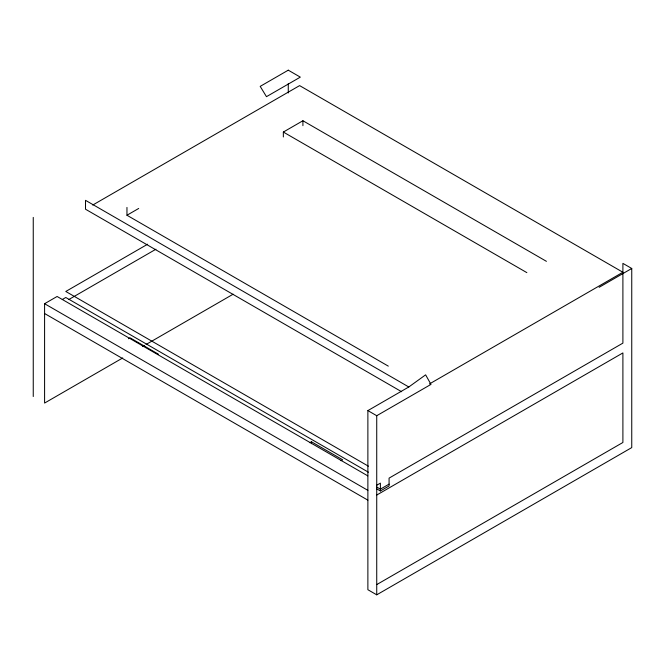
<?xml version="1.0" encoding="UTF-8"?>
<svg xmlns="http://www.w3.org/2000/svg" width="665" height="665" viewBox="0 0 665 665"><rect width="100%" height="100%" fill="white"/><g stroke="black" fill="none" stroke-linecap="round" stroke-linejoin="round"><path stroke-width="1" d="M367.878 410.604L408.8 386.98L425.625 374.844L430.978 384.395L376.731 415.716L367.878 410.604L367.878 589.714L376.731 594.826L631.75 447.595L631.75 268.477L622.897 263.373L622.897 343.123L389.075 478.118L389.075 485.957L380.388 490.978L376.797 488.9M92.709 205.061L299.607 85.61L622.897 272.251L429.49 383.921M126.957 207.43L126.957 215.244L138.702 208.461M283.348 136.965L283.348 132.052L302.916 120.747L546.431 261.337M122.709 357.961L44.588 403.065L44.588 303.706L57.107 296.482L367.82 475.874M147.622 244.221L65.785 291.469L368.418 466.19M62.31 299.491L65.785 297.488L368.418 472.208M68.836 299.516L155.934 249.225M128.47 338.734L130.066 337.82L158.445 354.204M142.468 346.556L144.263 345.517M146.059 344.487L233.157 294.196M309.782 442.707L311.42 441.76L342.616 459.773L340.97 460.72M599.148 287.305L631.75 268.477M376.814 485.192L380.388 483.131L380.388 490.978M389.075 484.137L380.388 489.149L376.797 487.071M376.856 494.976L622.897 352.924L622.897 442.483L376.856 584.527M283.348 132.052L526.855 272.633M126.957 215.244L388.302 366.132M408.8 386.98L85.511 200.331L85.511 209.217L401.618 391.718M44.588 303.706L367.878 490.354M44.588 313.514L367.878 500.155M376.731 415.716L376.731 594.826M311.42 441.76L311.42 443.671M302.916 120.747L302.916 125.66M288.269 83.632L288.269 92.95M33.25 217.405L33.25 396.523M288.269 70.174L260.198 86.375L266.466 96.674L300.314 77.132L288.269 70.174"/></g></svg>
